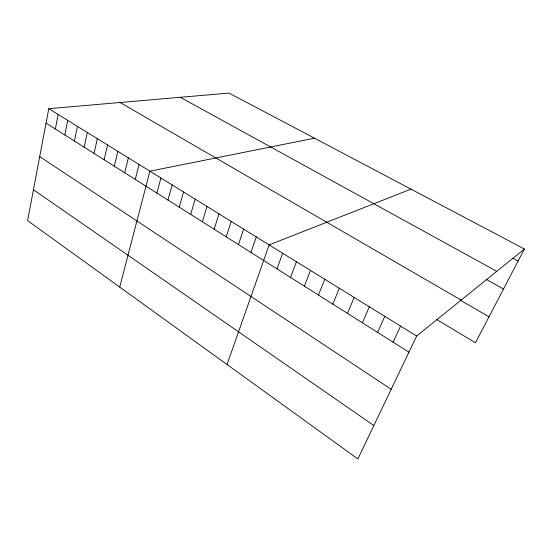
<?xml version="1.0" encoding="UTF-8"?>
<svg xmlns="http://www.w3.org/2000/svg" width="552" height="552" viewBox="0 0 552 552"><rect width="100%" height="100%" fill="white"/><g stroke="black" fill="none" stroke-linecap="round" stroke-linejoin="round"><path stroke-width="0.83" d="M48.776 108.675L27.6 220.614L357.882 458.933L416.65 336.044L524.4 249.007L229.018 93.067L48.776 108.675L416.65 336.044M55.359 128.982L58.188 114.499M64.812 134.95L67.751 120.405M74.41 141.008L77.459 126.408M84.159 147.163L87.319 132.501M94.061 153.415L97.338 138.69M104.114 159.763L107.516 144.983M114.333 166.207L117.852 151.372M124.717 172.762L128.361 157.865M135.268 179.421L139.042 164.468M119.715 287.081L149.896 171.175L314.495 138.193M156.885 193.069L160.929 177.992M167.96 200.059L172.148 184.927M179.221 207.166L183.561 191.979M190.675 214.397L195.16 199.148M202.322 221.752L206.965 206.448M214.169 229.225L218.971 213.865M226.223 236.836L231.184 221.414M238.485 244.57L243.618 229.101M250.96 252.45L256.266 236.918M227.044 364.52L269.148 244.881L411.005 189.143M276.98 268.872L282.658 253.23M290.552 277.435L296.424 261.738M304.38 286.164L310.452 270.411M318.463 295.058L324.755 279.243M332.822 304.117L339.328 288.254M347.456 313.357L354.184 297.438M362.374 322.775L369.336 306.802M377.589 332.38L384.792 316.358M393.107 342.171L400.559 326.101M524.4 249.007L475.458 342.757L436.57 319.422M512.911 258.232L518.128 261.034M180.297 97.29L496.765 271.329M486.188 279.353L503.507 289.027M120.101 102.499L461.141 300.102M460.002 299.977L489.01 316.793M46.044 123.11L408.942 352.162M39.703 156.623L391.189 389.284M33.437 189.743L373.849 425.537"/></g></svg>
